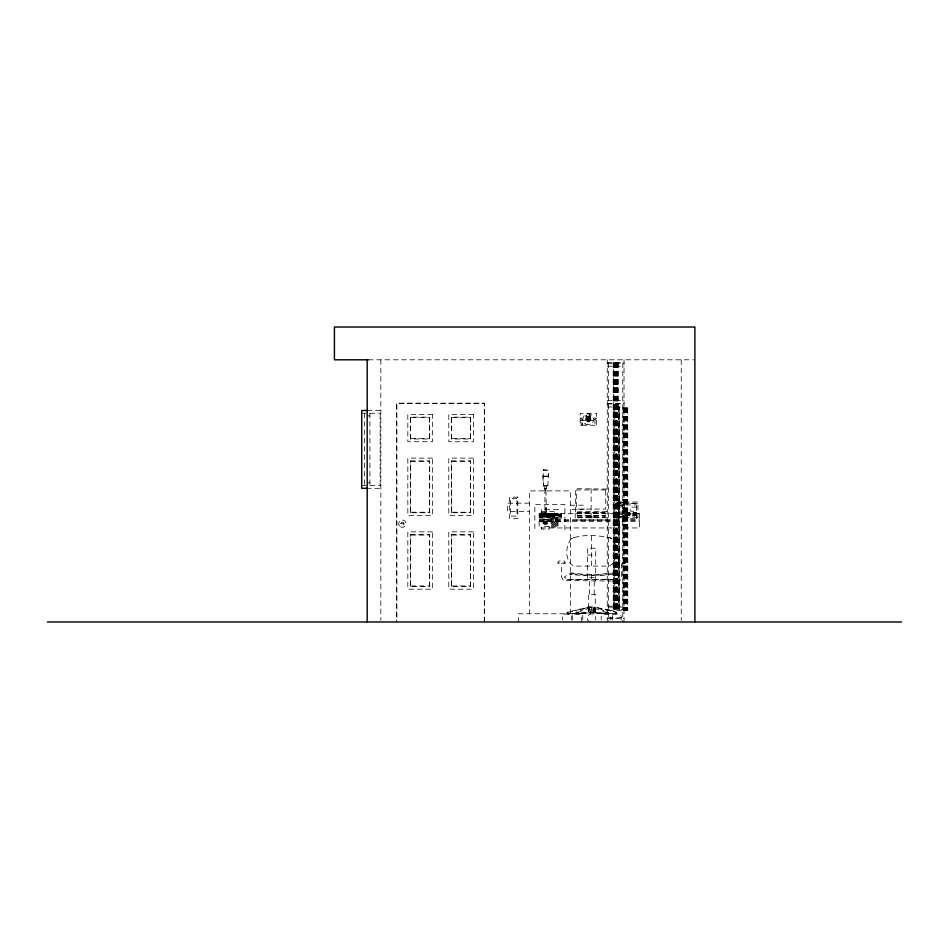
<?xml version="1.0" encoding="UTF-8"?>
<svg xmlns="http://www.w3.org/2000/svg" width="949" height="949" viewBox="0 0 949 949"><rect width="100%" height="100%" fill="white"/><g stroke="black" fill="none" stroke-linecap="round" stroke-linejoin="round"><path stroke-width="0.71" stroke-dasharray="4.75 3.56" d="M544.548 488.889L545.26 488.83L544.548 488.889L545.094 485.556M545.07 488.972L546.683 488.889L546.149 485.568M624.027 407.951L624.027 609.412L607.253 609.412M561.322 514.927L553.101 514.927L553.089 517.205L553.089 516.576L561.322 516.576M595.272 612.532L595.474 607.075L588.155 607.075L575.853 612.307L575.913 614.015L588.356 612.532L608.036 614.015L608.107 612.307L595.474 607.075M605.901 612.307L605.83 614.015L591.263 612.532L591.476 607.075L605.901 612.307L608.107 612.307M543.386 485.971L547.846 485.686L543.386 485.971L543.208 470.218L548.059 470.123L548.344 476.101L548.048 470.218M547.822 485.971L548.415 476.244L542.792 476.232M615.64 612.307L615.533 614.015L593.398 612.532L593.742 607.075L616.482 612.307L616.375 614.015L594.928 612.532L595.272 607.075L616.482 612.307M542.887 476.042L548.332 476.232M546.826 516.327L546.066 516.28L546.754 516.137M594.288 607.075L594.288 612.532L592.983 614.015L594.288 607.075L589.341 607.075L589.341 612.532L590.254 614.015L592.983 614.015L595.711 615.948L595.711 620.041M615.996 555.177L613.268 563.374L609.365 566.102L573.86 566.102C564.608 561.417 565.13 545.865 571.334 538.795C583.03 533.729 597.051 535.556 609.365 537.431C613.6 538.712 614.881 543.219 615.996 546.992M607.087 511.369L575.272 511.843L575.141 520.016L607.087 520.016M618.131 513.836L619.495 511.203M546.909 515.509L546.043 515.77L546.766 515.532M550.349 515.604L550.966 515.639M618.131 503.812L619.495 502.163L622.236 502.163L623.6 503.812M623.6 505.283L622.236 506.932L619.495 506.932L618.131 505.283M623.6 515.295L622.236 516.956L619.495 516.956L618.131 515.295M553.647 515.639L554.252 515.639M556.588 515.639L557.193 515.639M548.356 514.168L547.158 514.121L548.166 514.038M429.672 438.996L429.672 417.145L410.561 417.145L410.561 438.996L429.672 438.996L429.672 417.145M410.561 438.996L410.561 417.145M470.645 438.996L470.645 417.145L451.522 417.145L451.522 438.996L470.645 438.996L470.645 417.145M429.672 512.733L429.672 460.846L410.561 460.846L410.561 512.733L429.672 512.733L429.672 460.846M451.522 438.996L451.522 417.145M410.561 512.733L410.561 460.846M470.645 512.733L470.645 460.846L451.522 460.846L451.522 512.733L470.645 512.733L470.645 460.846M429.672 586.47L429.672 534.584L410.561 534.584L410.561 586.47L429.672 586.47L429.672 534.584M451.522 512.733L451.522 460.846M410.561 586.47L410.561 534.584M470.645 586.47L470.645 534.584L451.522 534.584L451.522 586.47L470.645 586.47L470.645 534.584M451.522 586.47L451.522 534.584M543.765 469.601L543.196 470.407L543.753 469.791L548.036 470.313M616.198 579.531L618.926 577.004L612.093 572.935L599.804 574.299L583.421 574.299L571.132 572.935L564.311 577.004L567.039 579.531L616.198 579.531L567.039 579.531M546.149 515.082L546.909 515.402L546.233 515.354M550.313 515.615L550.859 515.639M594.964 419.505L596.601 418.106L580.219 418.106L581.856 419.505L594.964 419.505L594.964 425.176L596.601 425.211L596.601 413.337L580.219 413.337L580.219 425.211L596.601 425.211M607.087 517.703L575.141 517.703M571.5 538.795L573.86 537.431M544.892 488.889L544.928 512.235L546.304 512.235L545.972 488.949L546.683 488.889M546.304 512.235L544.928 512.235M578.06 612.307L592.152 607.075L592.366 612.532L578.119 614.015L578.06 612.307L575.853 612.307M544.714 513.148L545.485 513.279L544.785 513.124M588.368 607.075L588.7 612.532L567.134 614.015L567.028 612.307L588.368 607.075L588.321 594.442L595.308 594.442L595.308 607.075M567.87 612.307L589.898 607.075L590.231 612.532L567.976 614.015L567.87 612.307L567.028 612.307M550.171 516.042L550.978 515.983M552.793 513.931L553.694 514.251L552.555 513.895M546.161 512.899C546.956 515.2 543.291 513.836 545.995 514.002M545.758 514.168L545.094 514.144L545.758 514.251M545.402 490.562L545.817 490.621M563.753 563.113L565.592 563.077L564.347 561.167L561.618 560.645L558.89 561.167L557.632 563.077L564.667 563.077M623.837 563.113L625.676 563.077L624.43 561.167L621.702 560.645L618.962 561.167L617.716 563.077L624.75 563.077M580.219 425.211L581.856 425.176L581.856 419.505M541.25 515.793L541.132 515.841M368.39 359.801L693.422 359.801M607.253 362.933L624.027 362.933M607.253 363.076L624.027 363.076M607.253 366.219L624.027 366.219M607.253 400.597L624.027 400.597M607.253 403.728L624.027 403.728M607.253 403.871L624.027 403.871M607.253 407.014L624.027 407.014M622.769 407.951L627.799 407.951M367.192 410.49L380.158 410.49L380.158 488.32L367.192 488.32M361.723 413.218L380.158 413.218M367.192 415.947L369.92 415.947M411.071 417.667L429.162 417.667M452.032 417.667L470.123 417.667M580.219 420.431L596.601 420.431M411.071 438.485L429.162 438.485M452.032 438.485L470.123 438.485M411.071 461.356L429.162 461.356M452.032 461.356L470.123 461.356M367.192 482.851L369.92 482.851M361.723 485.591L380.158 485.591M616.091 502.033L637.93 502.033L637.93 518.759L616.091 518.759M617.455 502.507L624.276 502.507L624.276 517.312M617.455 502.994L624.276 502.994M529.388 503.16L507.537 503.16L507.537 511.345L529.388 511.345M616.091 503.504L637.93 503.504M617.455 504.927L636.565 504.927M570.349 505.2L584.003 505.2L584.003 509.305L570.349 509.305M619.495 505.473L622.236 505.473M636.565 507.11L630.658 507.11L630.658 511.238L636.565 511.238M411.071 512.223L429.162 512.223M452.032 512.223L470.123 512.223M619.495 512.175L622.236 512.175L622.236 504.488M627.182 512.436L630.077 512.436L627.182 512.911M636.565 512.436L635.545 512.436L636.565 513.148M540.705 512.899L546.517 512.816L547.063 514.251L546.363 513.789M577.182 512.851L605.047 512.851M577.182 513.172L605.047 513.172M540.705 513.397L554.358 513.397M627.182 513.385L630.077 513.385L627.182 513.872M636.565 513.385L635.545 513.385L636.565 514.109M540.705 514.061L547.063 513.943M547.395 514.038L548.403 514.085M627.182 514.346L630.077 514.346L627.182 514.821M636.565 514.346L635.545 514.346L636.565 515.058M539.471 514.69L561.322 514.69M617.455 514.524L636.565 514.524M539.471 514.927L544.121 514.927L544.121 517.205M544.868 515.556L544.868 514.927L548.119 514.927L548.119 517.205M546.055 515.295L546.921 515.082M561.227 515.188L559.554 515.188L559.554 515.924M627.182 515.295L630.077 515.295L627.182 515.77M636.565 515.295L635.545 515.295L636.565 516.019M539.471 515.354L561.322 515.354M577.182 515.461L605.047 515.461M539.471 515.556L561.322 515.556M542.116 515.734L542.757 515.532M577.182 515.793L605.047 515.793M541.938 516.031L542.757 516.031M546.055 516.078L546.921 516.078M561.227 515.924L557.893 515.188L557.893 515.924L558.154 515.271M541.938 516.114L548.973 516.114L548.973 516.802L541.938 516.802L541.938 515.532M577.182 516.126L605.047 516.126M539.471 516.576L544.121 516.576M548.119 516.576L544.94 516.576L544.94 517.205L544.868 514.927M548.854 516.576L552.247 516.576M587.016 516.695L595.213 516.695M617.455 516.825L624.276 516.825M539.471 517.205L561.322 517.205M616.091 517.3L637.93 517.3M539.471 518.901L561.322 518.901M544.085 519.53L546.826 519.53M539.151 519.755L639.507 519.755M543.516 519.969L547.383 519.969M539.151 520.479L639.507 520.479M542.792 521.203L548.071 521.203M539.151 521.499L639.507 521.499M542.698 521.914L548.154 521.914M542.781 522.614L548.048 522.614M543.042 523.267L547.775 523.267M400.834 523.658L403.906 523.658A1.53 1.53 0 0 1 401.593 524.987A1.53 1.53 0 0 1 401.593 522.33A1.53 1.53 0 0 1 403.906 523.658M543.528 523.836L547.336 523.836M544.026 524.263L546.754 524.263M411.071 535.094L429.162 535.094M452.032 535.094L470.123 535.094M587.514 555.07L595.711 555.07M411.071 585.96L429.162 585.96M452.032 585.96L470.123 585.96M607.253 606.138L624.027 606.138M608.511 607.087L622.769 607.087M608.511 610.361L627.799 610.361L627.716 407.951M589.341 607.075L590.254 612.307L592.983 612.307M608.511 617.752L622.769 617.752M607.253 618.689L624.027 618.689M545.082 488.806L546.149 488.806M545.651 513.895L544.951 513.967L545.841 513.907M558.403 515.188L559.4 515.924M618.641 563.077L619.555 563.113M558.57 563.077L559.471 563.113M557.917 513.978L556.944 514.026L557.905 513.978M544.607 513.884L543.077 513.955L544.382 514.073M575.58 511.808L575.272 488.723L607.087 489.043M609.365 537.431L611.737 538.795M590.254 621.975L587.514 620.041L587.514 615.948L590.254 614.015L590.254 612.307M542.947 515.532L543.872 515.532M554.311 514.156L554.062 513.789M590.646 418.189L589.756 417.157L587.123 416.967L585.64 419.15L585.889 420.49L588.083 421.973L590.456 420.822L590.907 419.529L589.566 414.535L589.756 417.157L591.049 415.626L588.463 416.706L590.788 416.303L587.123 416.967L589.898 416.813L586.091 417.857L588.605 417.038L585.64 419.15L587.265 416.908L585.889 420.49L586.221 416.469L588.083 421.973L585.782 415.816L589.424 421.724L586.031 415.14L590.456 420.822L588.226 414.405L590.907 419.529L589.566 414.535M622.236 511.203L623.6 513.836M542.828 475.864L543.409 485.674M588.155 607.075L588.356 612.532M681.24 359.801L681.24 620.492M636.565 518.759L636.565 503.302L630.658 503.302L630.658 504.927M627.467 407.951L627.467 610.361M627.064 407.951L627.064 610.361M626.542 407.951L626.542 610.361M625.937 407.951L625.937 610.361M625.284 407.951L625.284 610.361M624.632 407.951L624.632 610.361M624.027 359.801L624.027 621.975M623.505 407.951L623.505 610.361M623.113 407.951L623.113 610.361M622.769 362.933L622.769 621.975M621.702 563.374L621.287 578.949L619.839 580.515L617.562 581.12L563.481 580.515L561.618 577.028L561.618 563.374M621.12 620.041L621.12 615.948L618.44 614.015L613.481 614.015L610.8 615.948L610.8 620.041M619.08 407.014L619.08 609.412M618.677 407.014L618.677 609.412M618.143 362.933L618.072 609.412M617.894 362.933L617.823 609.412M617.716 362.933L617.716 609.412M617.538 362.933L617.55 609.412M617.277 362.933L617.277 609.412M617.052 362.933L617.052 609.412M616.897 403.728L616.897 609.412M616.731 362.933L616.731 609.412M616.459 362.933L616.459 609.412M616.292 403.728L616.245 609.412M616.115 362.933L616.115 609.412M615.818 362.933L615.818 609.412M615.64 403.728L615.64 609.412M615.462 362.933L615.462 609.412M615.166 362.933L615.118 609.412M614.822 362.933L614.988 609.412M614.727 407.014L614.727 609.412M614.549 362.933L614.466 609.412M614.24 362.933L614.383 609.412M614.003 362.933L613.861 609.412M613.754 362.933L613.754 609.412M613.576 362.933L613.469 609.412L613.386 362.933M613.184 362.933L613.208 609.412M612.663 620.041L612.663 615.948L609.317 614.015L604.56 614.015L601.215 615.948L601.215 620.041M608.511 362.933L608.511 621.026M607.253 359.801L607.253 621.975M595.711 581.12L595.711 548.237L587.514 548.237L587.514 581.12M595.213 515.793L595.213 517.039L587.016 517.039L587.016 515.793M594.204 594.442L594.204 577.727L589.424 577.727L589.424 594.442M591.618 536.066L591.618 566.102M591.618 574.299L591.618 579.531M591.12 488.593L591.12 520.123M582.745 620.041L582.745 615.948L579.4 614.015L574.643 614.015L571.298 615.948L571.298 620.041M581.274 621.975L581.274 613.778L518.462 613.778L518.462 621.975M572.71 620.041L572.71 615.948L570.029 614.015L565.07 614.015L562.389 615.948L562.389 620.041M570.349 613.778L570.349 490.882L529.388 490.882L529.388 613.778M564.892 530.005L564.892 504.536L534.856 504.536L534.856 530.005M561.322 513.611L561.322 521.262L539.471 521.262L539.471 513.611M557.312 519.732L557.312 518.403L555.984 518.403L555.984 519.732M557.312 520.527L557.312 521.867L555.984 521.867L555.984 520.527M555.177 519.732L555.177 518.403L553.848 518.403L553.848 519.732M555.177 520.527L555.177 521.867L553.848 521.867L553.848 520.527M553.101 514.927L553.101 515.556M553.053 519.732L553.053 518.403L551.713 518.403L551.713 519.732M553.053 520.527L553.053 521.867L551.713 521.867L551.713 520.527M552.247 517.205L552.247 514.927L548.854 514.927L548.854 517.205M544.548 513.279L542.448 513.279L543.824 513.243M542.448 512.958L541.404 512.994M484.631 621.975L484.631 403.159L396.563 403.159L396.563 621.975M484.298 621.975L484.298 403.491L396.907 403.491L396.907 621.975M380.846 359.801L380.846 620.492M369.92 413.218L369.92 485.591M364.452 413.218L364.452 485.591M542.911 476.552L548.368 476.552L542.911 476.552M540.586 515.782L539.613 515.782L540.586 515.782M550.159 516.161L550.989 516.185L550.195 516.114M552.294 514.073L551.001 514.121L552.294 514.073M556.138 514.073L554.845 514.121L556.138 514.073M549.673 513.967L550.871 514.216L549.708 513.931M551.274 514.014L552.045 514.073L551.345 513.967M555.118 514.014L555.889 514.073L555.201 513.967M557.727 514.156L556.921 514.228L557.715 514.144M553.575 515.722C552.46 515.022 556.316 516.007 553.575 515.722M556.517 515.722L554.963 515.924L554.963 515.188L556.09 515.841C556.873 514.216 558.57 516.612 556.517 515.722M545.402 508.166L546.043 508.261L545.402 508.166M545.272 509.767L546.304 509.91L545.272 509.767M572.496 573.742L569.768 574.275L583.421 575.64L599.804 575.64L613.457 574.275L610.729 573.742L598.439 575.106L584.786 575.106L572.496 573.742M432.412 414.416L407.833 414.416L407.833 441.724L432.412 441.724L432.412 414.416M473.373 414.416L448.794 414.416L448.794 441.724L473.373 441.724L473.373 414.416M582.674 423.669L582.164 424.844L582.674 423.669M432.412 458.118L407.833 458.118L407.833 515.461L432.412 515.461L432.412 458.118M473.373 458.118L448.794 458.118L448.794 515.461L473.373 515.461L473.373 458.118M605.723 489.957L576.506 489.957L576.506 509.079L605.723 509.079L605.723 489.957M517.786 497.146L509.589 497.146L509.589 518.308L517.786 518.308L517.786 497.146M516.968 498.652L510.408 498.652L510.408 516.126L516.968 516.126L516.968 498.652M558.059 509.316L541.677 509.316L541.677 513.8L558.059 513.8L558.059 509.316M554.358 511.369L540.705 511.369L540.705 517.371L554.358 517.371L554.358 511.369M605.047 512.519L577.182 512.519L577.182 517.288L605.047 517.288L605.047 512.519M626.838 512.436L625.818 513.148L626.838 512.436M633.837 512.436L632.817 513.148L633.837 512.436M635.201 512.436L634.181 513.148L635.201 512.436M626.838 513.385L625.818 514.109L626.838 513.385M633.837 513.385L632.817 514.109L633.837 513.385M635.201 513.385L634.181 514.109L635.201 513.385M639.507 513.658L539.151 513.658L539.151 527.941L639.507 527.941L639.507 513.658M626.838 514.346L625.818 515.058L626.838 514.346M633.837 514.346L632.817 515.058L633.837 514.346M635.201 514.346L634.181 515.058L635.201 514.346M626.838 515.295L625.818 516.019L626.838 515.295M633.837 515.295L632.817 516.019L633.837 515.295M635.201 515.295L634.181 516.019L635.201 515.295M558.059 517.513L550.966 517.513L550.966 527.003L558.059 527.003L558.059 517.513M553.053 522.662L551.713 522.662L551.713 523.99L553.053 523.99L553.053 522.662M555.177 522.662L553.848 522.662L553.848 523.99L555.177 523.99L555.177 522.662M557.312 522.662L555.984 522.662L555.984 523.99L557.312 523.99L557.312 522.662M553.053 524.785L551.713 524.785L551.713 526.126L553.053 526.126L553.053 524.785M555.177 524.785L553.848 524.785L553.848 526.126L555.177 526.126L555.177 524.785M557.312 524.785L555.984 524.785L555.984 526.126L557.312 526.126L557.312 524.785M549.103 526.375L541.594 526.375L541.594 529.115L549.103 529.115L549.103 526.375M432.412 531.855L407.833 531.855L407.833 589.199L432.412 589.199L432.412 531.855M473.373 531.855L448.794 531.855L448.794 589.199L473.373 589.199L473.373 531.855M619.412 609.412L619.412 407.014L619.329 609.412M400.537 526.825A3.654 3.654 0 0 0 406.018 523.658A3.654 3.654 0 0 0 400.537 520.491A3.654 3.654 0 0 0 400.537 526.825M585.213 423.859A5.457 5.457 0 0 0 593.718 419.731A5.457 5.457 0 0 0 585.889 414.428A5.457 5.457 0 0 0 585.213 423.859M587.265 420.075A1.246 1.246 0 0 0 589.412 419.849A1.246 1.246 0 0 0 588.143 418.106A1.246 1.246 0 0 0 587.265 420.075"/><path stroke-width="1.42" d="M368.39 359.801L334.416 359.801L334.416 327.025L694.893 327.025L694.893 621.975M367.192 410.49L361.723 410.49L361.723 488.32L367.192 488.32M47.45 621.975L901.55 621.975M367.192 359.801L367.192 621.975"/></g></svg>
